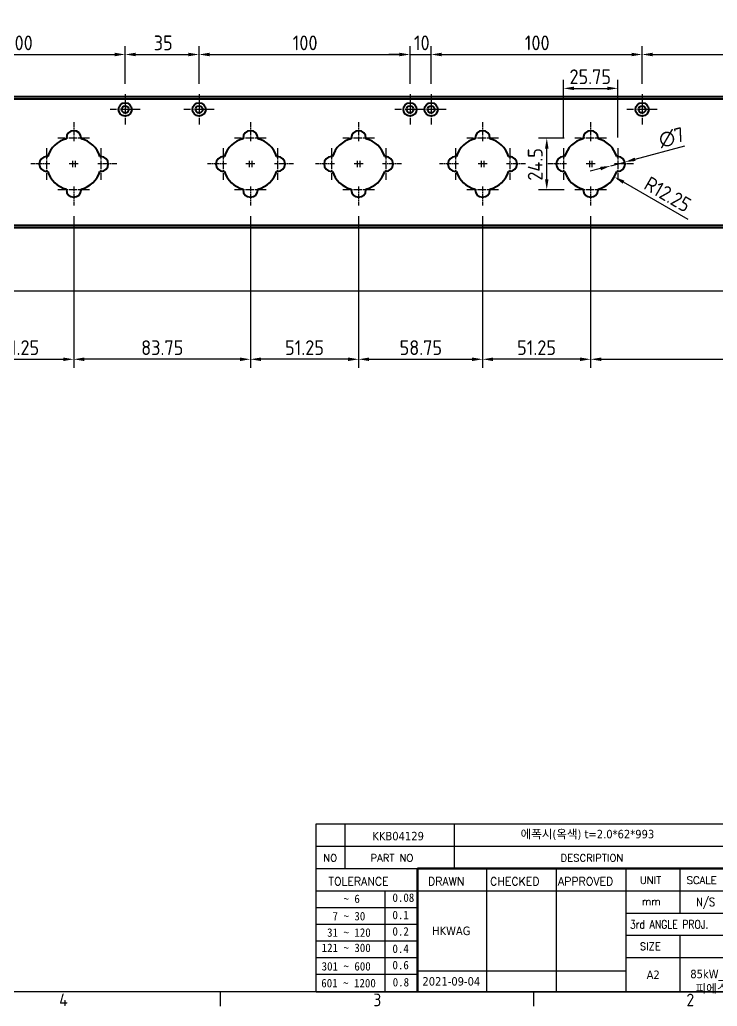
# Model space of a CAD drawing. Header units: millimetres. Extents: x 0 to 1188, y 0 to 840.
# Drawn here: x 647.5 to 978.1, y 13.1 to 480.6 of the extents above; entities that cross this region are included whole.
import ezdxf
from ezdxf.enums import TextEntityAlignment as Align

# ---------------------------------------------------------------- set-up
doc = ezdxf.new("R2010")
doc.units = ezdxf.units.MM
doc.header["$LTSCALE"] = 2
doc.linetypes.add('CHAIN', pattern=[0.3543, 0.2362, -0.0295, 0.0591, -0.0295])
doc.layers.get('0').update_dxf_attribs({"color": 3, "lineweight": 25})
for name, color, linetype, lineweight in [('가시적인 것(ISO)', 3, 'Continuous', 40), ('경계(ISO)', 7, 'Continuous', 25), ('제목(ISO)', 5, 'Continuous', 50), ('중심 표식(ISO)', 1, 'Continuous', 25), ('치수(ISO)', 2, 'Continuous', 25)]:
    doc.layers.add(name, color=color, linetype=linetype, lineweight=lineweight)
doc.styles.add('HAN_291', font='')
doc.styles.add('RC_284', font='ROMANC.shx')
doc.styles.add('RC_287', font='ROMANC.shx')
doc.styles.add('문자 텍스트_M2B', font='isocp.shx')
doc.styles.add('치수 텍스트_PSTEK_POSCO', font='isocp.shx')
doc.styles.add('텍스트 스타일198', font='tahoma.ttf')
doc.styles.add('텍스트 스타일333', font='ROMANC.shx', dxfattribs={"width": 0.8})
doc.styles.get('HAN_291').set_extended_font_data('GulimChe')
doc.dimstyles.new('치수_PSTEK_POSCO', dxfattribs={"dimscale": 2, "dimtxt": 3.5, "dimasz": 2.5, "dimexe": 2, "dimexo": 2.5, "dimgap": 1, "dimtad": 1, "dimrnd": 1e-08, "dimdsep": 46, "dimtxsty": '치수 텍스트_PSTEK_POSCO', "dimcen": 0.09, "dimdle": 10, "dimclrd": 7, "dimclre": 7, "dimclrt": 2, "dimadec": 1, "dimazin": 2, "dimtfac": 1, "dimtmove": 0, "dimatfit": 3, "dimfxl": 0, "dimtolj": 1, "dimlwd": -1, "dimlwe": -1, "dimarcsym": 0})

# ---------------------------------------------------------------- blocks, each defined once
blk = doc.blocks.new('경계 Default Border')
at = {"layer": '경계(ISO)'}
for p, q in [((371.25, 10), (371.25, 6.6)), ((445.5, 10), (445.5, 6.6))]:
    blk.add_line(p, q, dxfattribs=at)
at = {"layer": '경계(ISO)', "flags": 128}
blk.add_lwpolyline([(10, 10), (10, 410), (584, 410), (584, 10), (10, 10)], dxfattribs=at)
at = {"layer": '경계(ISO)', "color": 2, "char_height": 3, "attachment_point": 7, "style": '문자 텍스트_M2B'}
for s, insert in [('4', (333.1, 6.6)), ('3', (407.54, 6.57)), ('2', (481.75, 6.57))]:
    blk.add_mtext(s, dxfattribs=dict(at, insert=insert))
blk = doc.blocks.new('제목 블록 PSTEK')
at = {"color": 180}
for p, q in [((182.48, 11.79), (182.48, 51.57)), ((182.48, 51.57), (372.48, 51.57)), ((189.27, 51.57), (189.27, 41.01)), ((215.22, 41.01), (215.22, 51.57)), ((182.48, 46.29), (372.48, 46.29)), ((182.48, 41.01), (206.45, 41.01)), ((222.94, 11.79), (222.94, 41.01)), ((239.43, 11.79), (239.43, 41.01)), ((255.92, 11.79), (255.92, 41.01)), ((268.69, 41.01), (268.69, 30.45)), ((182.48, 35.73), (206.45, 35.73)), ((198.86, 12.03), (198.86, 35.73)), ((206.45, 35.73), (372.48, 35.73)), ((182.48, 31.78), (206.45, 31.78)), ((255.92, 30.45), (372.48, 30.45)), ((182.48, 27.83), (206.45, 27.83)), ((182.48, 23.88), (206.45, 23.88)), ((255.92, 25.17), (372.48, 25.17)), ((268.69, 25.17), (268.69, 11.79)), ((182.48, 19.93), (206.45, 19.93)), ((255.92, 19.89), (310.09, 19.89)), ((206.45, 16.74), (255.92, 16.74)), ((182.48, 15.98), (206.45, 15.98)), ((182.48, 11.79), (372.48, 11.79))]:
    blk.add_line(p, q, dxfattribs=at)
at = {"color": 7, "lineweight": 50}
for p, q in [((206.45, 11.79), (206.45, 41.01)), ((206.45, 41.01), (372.48, 41.01))]:
    blk.add_line(p, q, dxfattribs=at)
at = {"layer": '제목(ISO)', "lineweight": 18}
blk.add_line((182.48, 35.73), (182.48, 11.79), dxfattribs=at)
at = {"color": 2}
for s, height, style, p in [('NO', 1.742, 'RC_284', (184.14, 42.62)), ('PART NO', 1.742, 'RC_284', (195.34, 42.62)), ('DESCRIPTION', 1.7424, 'RC_284', (240.4, 42.62)), (' TOLERANCE', 1.9, 'RC_287', (184.09, 37.01)), ('DRAWN', 1.9, 'RC_287', (208.98, 37.01)), ('CHECKED', 1.9, 'RC_287', (223.69, 37.01)), ('APPROVED', 1.9, 'RC_287', (239.78, 37.01)), ('UNIT', 1.742, 'RC_284', (259.17, 37.34)), ('SCALE', 1.742, 'RC_284', (270.29, 37.34)), ('0.08', 2, 'HAN_291', (200.55, 33.1)), ('    ~ 6', 2, 'HAN_291', (183.77, 32.82)), ('mm', 1.742, 'RC_284', (259.65, 32.35)), ('  7 ~ 30', 2, 'HAN_291', (183.77, 28.71)), ('0.1', 2, 'HAN_291', (200.55, 28.99)), (' 31 ~ 120', 2, 'HAN_291', (183.77, 24.83)), ('0.2', 2, 'HAN_291', (200.55, 25.11)), ('SIZE', 1.742, 'RC_284', (259.17, 21.69)), ('121 ~ 300', 2, 'HAN_291', (183.77, 21.21)), ('0.4', 2, 'HAN_291', (200.55, 21)), ('301 ~ 600', 2, 'HAN_291', (183.77, 16.83)), ('0.6', 2, 'HAN_291', (200.55, 17.12)), ('601 ~ 1200', 2, 'HAN_291', (183.68, 12.85)), ('0.8', 2, 'HAN_291', (200.61, 13.06))]:
    blk.add_text(s, height=height, dxfattribs=dict(at, style=style)).set_placement(p)
at = {"color": 7, "style": '텍스트 스타일333', "width": 0.8}
blk.add_text('N/S', height=2, dxfattribs=at).set_placement((274.78, 33.09), align=Align.MIDDLE_CENTER)
at = {"color": 2, "style": '텍스트 스타일333', "width": 0.8}
blk.add_text('3rd ANGLE PROJ.', height=2, dxfattribs=at).set_placement((256.84, 26.76))
at = {"layer": '제목(ISO)', "color": 7, "style": '텍스트 스타일198'}
for tag, p in [('부품_번호_001', (195.79, 47.68)), ('설명_001', (230.93, 48.15)), ('재질_001', (287.51, 48.16)), ("3._Q'TY_001", (312.76, 47.93)), ('질량\\P3;_001', (350.3, 48.16)), ('1._MODEL_NAME_001', (326.02, 37.52)), ('제목_001', (337.22, 32.13)), ('부품_번호_001', (334.45, 26.81)), ('설계자_001', (209.94, 25.23)), ('프로젝트_001', (278.97, 18.44)), ('시트_크기_001', (260.79, 14.82)), ('프로젝트_002', (271.14, 15.01)), ('작성_날짜_001', (207.65, 13.27)), ('프로젝트_003', (272.4, 11.55))]:
    blk.add_attdef(tag, p, '', height=2, dxfattribs=at)
for tag, p in [('4._COLOR', (327.68, 48.93)), ('점검자', (231.18, 26.23)), ('엔지니어링_승인자', (247.67, 26.23)), ('점검_날짜', (231.18, 14.27)), ('엔지니어링_승인_날짜', (247.67, 14.27))]:
    blk.add_attdef(tag, text='', height=2, dxfattribs=at).set_placement(p, align=Align.MIDDLE_CENTER)
blk = doc.blocks.new('*D31')
at = {"layer": 'Defpoints', "color": 0, "transparency": 16777216}
for p in [(697.47, 464.1), (597.47, 445.23), (697.47, 445.23)]:
    blk.add_point(p, dxfattribs=at)
at = {"layer": '치수(ISO)', "color": 7, "transparency": 16777216}
for p, q in [((597.47, 450.23), (597.47, 468.1)), ((697.47, 450.23), (697.47, 468.1)), ((602.47, 464.1), (692.47, 464.1))]:
    blk.add_line(p, q, dxfattribs=at)
for points in [[(602.47, 464.93), (602.47, 463.26), (597.47, 464.1)], [(692.47, 464.93), (692.47, 463.26), (697.47, 464.1)]]:
    blk.add_solid(points, dxfattribs=at)
at = {"layer": '치수(ISO)', "color": 2, "transparency": 16777216, "insert": (641.89, 469.6), "char_height": 7, "attachment_point": 4, "style": '치수 텍스트_PSTEK_POSCO'}
blk.add_mtext('\\A1;100', dxfattribs=at)
blk = doc.blocks.new('*D33')
at = {"layer": 'Defpoints', "color": 0, "transparency": 16777216}
for p in [(732.47, 464.1), (697.47, 445.23), (732.47, 445.23)]:
    blk.add_point(p, dxfattribs=at)
at = {"layer": '치수(ISO)', "color": 7, "transparency": 16777216}
for p, q in [((697.47, 450.23), (697.47, 468.1)), ((732.47, 450.23), (732.47, 468.1)), ((702.47, 464.1), (727.47, 464.1))]:
    blk.add_line(p, q, dxfattribs=at)
for points in [[(702.47, 464.93), (702.47, 463.26), (697.47, 464.1)], [(727.47, 464.93), (727.47, 463.26), (732.47, 464.1)]]:
    blk.add_solid(points, dxfattribs=at)
at = {"layer": '치수(ISO)', "color": 2, "transparency": 16777216, "insert": (711, 469.6), "char_height": 7, "attachment_point": 4, "style": '치수 텍스트_PSTEK_POSCO'}
blk.add_mtext('\\A1;35', dxfattribs=at)
blk = doc.blocks.new('*D36')
at = {"layer": 'Defpoints', "color": 0, "transparency": 16777216}
for p in [(103.47, 384.58), (1081.47, 384.58), (1081.47, 352.08)]:
    blk.add_point(p, dxfattribs=at)
at = {"layer": '치수(ISO)', "color": 7, "transparency": 16777216}
for p, q in [((103.47, 379.58), (103.47, 348.08)), ((1081.47, 379.58), (1081.47, 348.08)), ((108.47, 352.08), (1076.47, 352.08))]:
    blk.add_line(p, q, dxfattribs=at)
for points in [[(108.47, 352.92), (108.47, 351.25), (103.47, 352.08)], [(1076.47, 352.92), (1076.47, 351.25), (1081.47, 352.08)]]:
    blk.add_solid(points, dxfattribs=at)
at = {"layer": '치수(ISO)', "color": 2, "transparency": 16777216, "insert": (494.63, 357.58), "char_height": 7, "attachment_point": 4, "style": '치수 텍스트_PSTEK_POSCO'}
blk.add_mtext('\\A1;978', dxfattribs=at)
blk = doc.blocks.new('*D42')
at = {"layer": 'Defpoints', "color": 0, "transparency": 16777216}
for p in [(621.85, 392.48), (673.1, 392.48), (673.1, 319.69)]:
    blk.add_point(p, dxfattribs=at)
at = {"layer": '치수(ISO)', "color": 7, "transparency": 16777216}
for p, q in [((621.85, 387.48), (621.85, 315.69)), ((673.1, 387.48), (673.1, 315.69)), ((626.85, 319.69), (668.1, 319.69))]:
    blk.add_line(p, q, dxfattribs=at)
for points in [[(626.85, 320.52), (626.85, 318.85), (621.85, 319.69)], [(668.1, 320.52), (668.1, 318.85), (673.1, 319.69)]]:
    blk.add_solid(points, dxfattribs=at)
at = {"layer": '치수(ISO)', "color": 2, "transparency": 16777216, "insert": (638.25, 325.19), "char_height": 7, "attachment_point": 4, "style": '치수 텍스트_PSTEK_POSCO'}
blk.add_mtext('\\A1;51.25', dxfattribs=at)
blk = doc.blocks.new('*D44')
at = {"layer": 'Defpoints', "color": 0, "transparency": 16777216}
for p in [(918.1, 392.48), (1088.97, 382.08), (1088.97, 319.69)]:
    blk.add_point(p, dxfattribs=at)
at = {"layer": '치수(ISO)', "color": 7, "transparency": 16777216}
for p, q in [((918.1, 387.48), (918.1, 315.69)), ((1088.97, 377.08), (1088.97, 315.69)), ((923.1, 319.69), (1083.97, 319.69))]:
    blk.add_line(p, q, dxfattribs=at)
for points in [[(923.1, 320.52), (923.1, 318.85), (918.1, 319.69)], [(1083.97, 320.52), (1083.97, 318.85), (1088.97, 319.69)]]:
    blk.add_solid(points, dxfattribs=at)
at = {"layer": '치수(ISO)', "color": 2, "transparency": 16777216, "insert": (992.01, 325.19), "char_height": 7, "attachment_point": 4, "style": '치수 텍스트_PSTEK_POSCO'}
blk.add_mtext('\\A1;170.88', dxfattribs=at)
blk = doc.blocks.new('*D49')
at = {"layer": 'Defpoints', "color": 0, "transparency": 16777216}
for p in [(897.3, 424.48), (910.6, 424.48), (910.6, 399.98)]:
    blk.add_point(p, dxfattribs=at)
at = {"layer": '치수(ISO)', "color": 7, "transparency": 16777216}
for p, q in [((905.6, 424.48), (893.3, 424.48)), ((897.3, 404.98), (897.3, 419.48)), ((905.6, 399.98), (893.3, 399.98))]:
    blk.add_line(p, q, dxfattribs=at)
for points in [[(896.46, 419.48), (898.13, 419.48), (897.3, 424.48)], [(896.46, 404.98), (898.13, 404.98), (897.3, 399.98)]]:
    blk.add_solid(points, dxfattribs=at)
at = {"layer": '치수(ISO)', "color": 2, "transparency": 16777216, "insert": (891.8, 404.3), "char_height": 7, "attachment_point": 4, "rotation": 90, "style": '치수 텍스트_PSTEK_POSCO'}
blk.add_mtext('\\A1;24.5', dxfattribs=at)
blk = doc.blocks.new('*D50')
at = {"layer": 'Defpoints', "color": 0, "transparency": 16777216}
for p in [(930.97, 448.04), (905.22, 419.73), (930.97, 419.73)]:
    blk.add_point(p, dxfattribs=at)
at = {"layer": '치수(ISO)', "color": 7, "transparency": 16777216}
for p, q in [((905.22, 424.73), (905.22, 452.04)), ((930.97, 424.73), (930.97, 452.04)), ((910.22, 448.04), (925.97, 448.04))]:
    blk.add_line(p, q, dxfattribs=at)
for points in [[(910.22, 448.87), (910.22, 447.21), (905.22, 448.04)], [(925.97, 448.87), (925.97, 447.21), (930.97, 448.04)]]:
    blk.add_solid(points, dxfattribs=at)
at = {"layer": '치수(ISO)', "color": 2, "transparency": 16777216, "insert": (908.06, 453.54), "char_height": 7, "attachment_point": 4, "style": '치수 텍스트_PSTEK_POSCO'}
blk.add_mtext('\\A1;25.75', dxfattribs=at)
blk = doc.blocks.new('*D54')
at = {"layer": 'Defpoints', "color": 0, "transparency": 16777216}
for p in [(832.47, 464.1), (732.47, 445.23), (832.47, 445.23)]:
    blk.add_point(p, dxfattribs=at)
at = {"layer": '치수(ISO)', "color": 7, "transparency": 16777216}
for p, q in [((732.47, 450.23), (732.47, 468.1)), ((832.47, 450.23), (832.47, 468.1)), ((737.47, 464.1), (827.47, 464.1))]:
    blk.add_line(p, q, dxfattribs=at)
for points in [[(737.47, 464.93), (737.47, 463.26), (732.47, 464.1)], [(827.47, 464.93), (827.47, 463.26), (832.47, 464.1)]]:
    blk.add_solid(points, dxfattribs=at)
at = {"layer": '치수(ISO)', "color": 2, "transparency": 16777216, "insert": (776.87, 469.6), "char_height": 7, "attachment_point": 4, "style": '치수 텍스트_PSTEK_POSCO'}
blk.add_mtext('\\A1;100', dxfattribs=at)
blk = doc.blocks.new('*D55')
at = {"layer": 'Defpoints', "color": 0, "transparency": 16777216}
for p in [(842.47, 464.1), (832.47, 445.23), (842.47, 445.23)]:
    blk.add_point(p, dxfattribs=at)
at = {"layer": '치수(ISO)', "color": 7, "transparency": 16777216}
for p, q in [((832.47, 450.23), (832.47, 468.1)), ((842.47, 450.23), (842.47, 468.1)), ((827.47, 464.1), (822.47, 464.1)), ((832.47, 464.1), (842.47, 464.1)), ((847.47, 464.1), (852.47, 464.1))]:
    blk.add_line(p, q, dxfattribs=at)
for points in [[(827.47, 464.93), (827.47, 463.26), (832.47, 464.1)], [(847.47, 464.93), (847.47, 463.26), (842.47, 464.1)]]:
    blk.add_solid(points, dxfattribs=at)
at = {"layer": '치수(ISO)', "color": 2, "transparency": 16777216, "insert": (834.32, 469.6), "char_height": 7, "attachment_point": 4, "style": '치수 텍스트_PSTEK_POSCO'}
blk.add_mtext('\\A1;10', dxfattribs=at)
blk = doc.blocks.new('*D56')
at = {"layer": 'Defpoints', "color": 0, "transparency": 16777216}
for p in [(942.47, 464.1), (842.47, 445.23), (942.47, 445.23)]:
    blk.add_point(p, dxfattribs=at)
at = {"layer": '치수(ISO)', "color": 7, "transparency": 16777216}
for p, q in [((842.47, 450.23), (842.47, 468.1)), ((942.47, 450.23), (942.47, 468.1)), ((847.47, 464.1), (937.47, 464.1))]:
    blk.add_line(p, q, dxfattribs=at)
for points in [[(847.47, 464.93), (847.47, 463.26), (842.47, 464.1)], [(937.47, 464.93), (937.47, 463.26), (942.47, 464.1)]]:
    blk.add_solid(points, dxfattribs=at)
at = {"layer": '치수(ISO)', "color": 2, "transparency": 16777216, "insert": (886.87, 469.6), "char_height": 7, "attachment_point": 4, "style": '치수 텍스트_PSTEK_POSCO'}
blk.add_mtext('\\A1;100', dxfattribs=at)
blk = doc.blocks.new('*D57')
at = {"layer": 'Defpoints', "color": 0, "transparency": 16777216}
for p in [(1088.97, 464.1), (942.47, 445.23), (1088.97, 444.08)]:
    blk.add_point(p, dxfattribs=at)
at = {"layer": '치수(ISO)', "color": 7, "transparency": 16777216}
for p, q in [((942.47, 450.23), (942.47, 468.1)), ((1088.97, 449.08), (1088.97, 468.1)), ((947.47, 464.1), (1083.97, 464.1))]:
    blk.add_line(p, q, dxfattribs=at)
for points in [[(947.47, 464.93), (947.47, 463.26), (942.47, 464.1)], [(1083.97, 464.93), (1083.97, 463.26), (1088.97, 464.1)]]:
    blk.add_solid(points, dxfattribs=at)
at = {"layer": '치수(ISO)', "color": 2, "transparency": 16777216, "insert": (1006.13, 469.6), "char_height": 7, "attachment_point": 4, "style": '치수 텍스트_PSTEK_POSCO'}
blk.add_mtext('\\A1;146.5', dxfattribs=at)
blk = doc.blocks.new('*D58')
at = {"layer": 'Defpoints', "color": 0, "transparency": 16777216}
for p in [(934.35, 413.14), (927.59, 411.33)]:
    blk.add_point(p, dxfattribs=at)
at = {"layer": '치수(ISO)', "color": 7, "transparency": 16777216}
for p, q in [((939.18, 414.43), (962.75, 420.75)), ((927.59, 411.33), (934.35, 413.14)), ((922.76, 410.03), (917.93, 408.74))]:
    blk.add_line(p, q, dxfattribs=at)
for points in [[(938.97, 415.24), (939.4, 413.63), (934.35, 413.14)], [(922.55, 410.84), (922.98, 409.23), (927.59, 411.33)]]:
    blk.add_solid(points, dxfattribs=at)
at = {"layer": '치수(ISO)', "color": 2, "transparency": 16777216, "insert": (950.61, 423.19), "char_height": 7, "attachment_point": 4, "rotation": 15, "style": '치수 텍스트_PSTEK_POSCO'}
blk.add_mtext('\\A1;∅7', dxfattribs=at)
blk = doc.blocks.new('*D59')
at = {"layer": 'Defpoints', "color": 0, "transparency": 16777216}
for p in [(918.72, 412.23), (929.33, 406.11)]:
    blk.add_point(p, dxfattribs=at)
at = {"layer": '치수(ISO)', "color": 7, "transparency": 16777216}
blk.add_line((964.35, 385.89), (933.66, 403.61), dxfattribs=at)
blk.add_solid([(934.08, 404.33), (933.25, 402.89), (929.33, 406.11)], dxfattribs=at)
at = {"layer": '치수(ISO)', "color": 2, "transparency": 16777216, "insert": (944.5, 403.7), "char_height": 7, "attachment_point": 4, "rotation": 330, "style": '치수 텍스트_PSTEK_POSCO'}
blk.add_mtext('\\A1;R12.25', dxfattribs=at)
blk = doc.blocks.new('*D60')
at = {"layer": 'Defpoints', "color": 0, "transparency": 16777216}
for p in [(866.85, 392.48), (918.1, 392.48), (866.85, 319.69)]:
    blk.add_point(p, dxfattribs=at)
at = {"layer": '치수(ISO)', "color": 7, "transparency": 16777216}
for p, q in [((866.85, 387.48), (866.85, 315.69)), ((918.1, 387.48), (918.1, 315.69)), ((913.1, 319.69), (871.85, 319.69))]:
    blk.add_line(p, q, dxfattribs=at)
for points in [[(871.85, 320.52), (871.85, 318.85), (866.85, 319.69)], [(913.1, 320.52), (913.1, 318.85), (918.1, 319.69)]]:
    blk.add_solid(points, dxfattribs=at)
at = {"layer": '치수(ISO)', "color": 2, "transparency": 16777216, "insert": (883.23, 325.19), "char_height": 7, "attachment_point": 4, "style": '치수 텍스트_PSTEK_POSCO'}
blk.add_mtext('\\A1;51.25', dxfattribs=at)
blk = doc.blocks.new('*D61')
at = {"layer": 'Defpoints', "color": 0, "transparency": 16777216}
for p in [(808.1, 392.48), (866.85, 392.48), (866.85, 319.69)]:
    blk.add_point(p, dxfattribs=at)
at = {"layer": '치수(ISO)', "color": 7, "transparency": 16777216}
for p, q in [((808.1, 387.48), (808.1, 315.69)), ((866.85, 387.48), (866.85, 315.69)), ((813.1, 319.69), (861.85, 319.69))]:
    blk.add_line(p, q, dxfattribs=at)
for points in [[(813.1, 320.52), (813.1, 318.85), (808.1, 319.69)], [(861.85, 320.52), (861.85, 318.85), (866.85, 319.69)]]:
    blk.add_solid(points, dxfattribs=at)
at = {"layer": '치수(ISO)', "color": 2, "transparency": 16777216, "insert": (827.53, 325.19), "char_height": 7, "attachment_point": 4, "style": '치수 텍스트_PSTEK_POSCO'}
blk.add_mtext('\\A1;58.75', dxfattribs=at)
blk = doc.blocks.new('*D62')
at = {"layer": 'Defpoints', "color": 0, "transparency": 16777216}
for p in [(756.85, 392.48), (808.1, 392.48), (756.85, 319.69)]:
    blk.add_point(p, dxfattribs=at)
at = {"layer": '치수(ISO)', "color": 7, "transparency": 16777216}
for p, q in [((756.85, 387.48), (756.85, 315.69)), ((808.1, 387.48), (808.1, 315.69)), ((803.1, 319.69), (761.85, 319.69))]:
    blk.add_line(p, q, dxfattribs=at)
for points in [[(761.85, 320.52), (761.85, 318.85), (756.85, 319.69)], [(803.1, 320.52), (803.1, 318.85), (808.1, 319.69)]]:
    blk.add_solid(points, dxfattribs=at)
at = {"layer": '치수(ISO)', "color": 2, "transparency": 16777216, "insert": (773.23, 325.19), "char_height": 7, "attachment_point": 4, "style": '치수 텍스트_PSTEK_POSCO'}
blk.add_mtext('\\A1;51.25', dxfattribs=at)
blk = doc.blocks.new('*D63')
at = {"layer": 'Defpoints', "color": 0, "transparency": 16777216}
for p in [(673.1, 392.48), (756.85, 392.48), (673.1, 319.69)]:
    blk.add_point(p, dxfattribs=at)
at = {"layer": '치수(ISO)', "color": 7, "transparency": 16777216}
for p, q in [((673.1, 387.48), (673.1, 315.69)), ((756.85, 387.48), (756.85, 315.69)), ((751.85, 319.69), (678.1, 319.69))]:
    blk.add_line(p, q, dxfattribs=at)
for points in [[(678.1, 320.52), (678.1, 318.85), (673.1, 319.69)], [(751.85, 320.52), (751.85, 318.85), (756.85, 319.69)]]:
    blk.add_solid(points, dxfattribs=at)
at = {"layer": '치수(ISO)', "color": 2, "transparency": 16777216, "insert": (705.03, 325.19), "char_height": 7, "attachment_point": 4, "style": '치수 텍스트_PSTEK_POSCO'}
blk.add_mtext('\\A1;83.75', dxfattribs=at)

msp = doc.modelspace()

# ---------------------------------------------------------------- linework, layer by layer
at = {"layer": '가시적인 것(ISO)'}
for p, q in [((1088.9732, 444.0822), (95.9732, 444.0822)), ((95.9732, 443.0822), (1088.9732, 443.0822)), ((669.5982, 424.1401), (669.5982, 424.4822)), ((676.5982, 424.4822), (676.5982, 424.1401)), ((753.3482, 424.1401), (753.3482, 424.4822)), ((760.3482, 424.4822), (760.3482, 424.1401)), ((804.5982, 424.1401), (804.5982, 424.4822)), ((811.5982, 424.4822), (811.5982, 424.1401)), ((863.3482, 424.1401), (863.3482, 424.4822)), ((870.3482, 424.4822), (870.3482, 424.1401)), ((914.5982, 424.1401), (914.5982, 424.4822)), ((921.5982, 424.4822), (921.5982, 424.1401)), ((660.2232, 415.7322), (660.7338, 415.7322)), ((685.4625, 415.7322), (685.9732, 415.7322)), ((743.9732, 415.7322), (744.4838, 415.7322)), ((769.2125, 415.7322), (769.7232, 415.7322)), ((795.2232, 415.7322), (795.7338, 415.7322)), ((820.4625, 415.7322), (820.9732, 415.7322)), ((853.9732, 415.7322), (854.4838, 415.7322)), ((879.2125, 415.7322), (879.7232, 415.7322)), ((905.2232, 415.7322), (905.7338, 415.7322)), ((930.4625, 415.7322), (930.9732, 415.7322)), ((660.7338, 408.7322), (660.2232, 408.7322)), ((685.9732, 408.7322), (685.4625, 408.7322)), ((744.4838, 408.7322), (743.9732, 408.7322)), ((769.7232, 408.7322), (769.2125, 408.7322)), ((795.7338, 408.7322), (795.2232, 408.7322)), ((820.9732, 408.7322), (820.4625, 408.7322)), ((854.4838, 408.7322), (853.9732, 408.7322)), ((879.7232, 408.7322), (879.2125, 408.7322)), ((905.7338, 408.7322), (905.2232, 408.7322)), ((930.9732, 408.7322), (930.4625, 408.7322)), ((669.5982, 399.9822), (669.5982, 400.3244)), ((676.5982, 400.3244), (676.5982, 399.9822)), ((753.3482, 399.9822), (753.3482, 400.3244)), ((760.3482, 400.3244), (760.3482, 399.9822)), ((804.5982, 399.9822), (804.5982, 400.3244)), ((811.5982, 400.3244), (811.5982, 399.9822)), ((863.3482, 399.9822), (863.3482, 400.3244)), ((870.3482, 400.3244), (870.3482, 399.9822)), ((914.5982, 399.9822), (914.5982, 400.3244)), ((921.5982, 400.3244), (921.5982, 399.9822)), ((1088.9732, 383.0822), (95.9732, 383.0822)), ((95.9732, 382.0822), (1088.9732, 382.0822))]:
    msp.add_line(p, q, dxfattribs=at)
for centre, radius in [((697.4732, 438.0822), 3.15), ((697.4732, 438.0822), 1.7), ((732.4732, 438.0822), 3.15), ((732.4732, 438.0822), 1.7), ((832.4732, 438.0822), 3.15), ((832.4732, 438.0822), 1.7), ((842.4732, 438.0822), 3.15), ((842.4732, 438.0822), 1.7), ((942.4732, 438.0822), 3.15), ((942.4732, 438.0822), 1.7)]:
    msp.add_circle(centre, radius, dxfattribs=at)
for centre, radius, start, end in [((673.0982, 424.4822), 3.5, 0, 180), ((756.8482, 424.4822), 3.5, 0, 180), ((808.0982, 424.4822), 3.5, 0, 180), ((866.8482, 424.4822), 3.5, 0, 180), ((918.0982, 424.4822), 3.5, 0, 180), ((672.4732, 412.2322), 12.25, 103.573579, 163.39845), ((673.7232, 412.2322), 12.25, 16.60155, 76.426421), ((756.2232, 412.2322), 12.25, 103.573579, 163.39845), ((757.4732, 412.2322), 12.25, 16.60155, 76.426421), ((807.4732, 412.2322), 12.25, 103.573579, 163.39845), ((808.7232, 412.2322), 12.25, 16.60155, 76.426421), ((866.2232, 412.2322), 12.25, 103.573579, 163.39845), ((867.4732, 412.2322), 12.25, 16.60155, 76.426421), ((917.4732, 412.2322), 12.25, 103.573579, 163.39845), ((918.7232, 412.2322), 12.25, 16.60155, 76.426421), ((660.2232, 412.2322), 3.5, 90, 270), ((685.9732, 412.2322), 3.5, 270, 90), ((743.9732, 412.2322), 3.5, 90, 270), ((769.7232, 412.2322), 3.5, 270, 90), ((795.2232, 412.2322), 3.5, 90, 270), ((820.9732, 412.2322), 3.5, 270, 90), ((853.9732, 412.2322), 3.5, 90, 270), ((879.7232, 412.2322), 3.5, 270, 90), ((905.2232, 412.2322), 3.5, 90, 270), ((930.9732, 412.2322), 3.5, 270, 90), ((672.4732, 412.2322), 12.25, 196.60155, 256.426421), ((673.7232, 412.2322), 12.25, 283.573579, 343.39845), ((756.2232, 412.2322), 12.25, 196.60155, 256.426421), ((757.4732, 412.2322), 12.25, 283.573579, 343.39845), ((807.4732, 412.2322), 12.25, 196.60155, 256.426421), ((808.7232, 412.2322), 12.25, 283.573579, 343.39845), ((866.2232, 412.2322), 12.25, 196.60155, 256.426421), ((867.4732, 412.2322), 12.25, 283.573579, 343.39845), ((917.4732, 412.2322), 12.25, 196.60155, 256.426421), ((918.7232, 412.2322), 12.25, 283.573579, 343.39845), ((673.0982, 399.9822), 3.5, 180, 0), ((756.8482, 399.9822), 3.5, 180, 0), ((808.0982, 399.9822), 3.5, 180, 0), ((866.8482, 399.9822), 3.5, 180, 0), ((918.0982, 399.9822), 3.5, 180, 0)]:
    msp.add_arc(centre, radius, start, end, dxfattribs=at)
at = {"layer": '중심 표식(ISO)', "linetype": 'CHAIN', "ltscale": 7.945033}
for p, q in [((697.4732, 445.2322), (697.4732, 430.9322)), ((732.4732, 445.2322), (732.4732, 430.9322)), ((832.4732, 445.2322), (832.4732, 430.9322)), ((842.4732, 445.2322), (842.4732, 430.9322)), ((942.4732, 445.2322), (942.4732, 430.9322)), ((704.6232, 438.0822), (690.3232, 438.0822)), ((739.6232, 438.0822), (725.3232, 438.0822)), ((839.6232, 438.0822), (825.3232, 438.0822)), ((849.6232, 438.0822), (835.3232, 438.0822)), ((949.6232, 438.0822), (935.3232, 438.0822))]:
    msp.add_line(p, q, dxfattribs=at)
at = {"layer": '중심 표식(ISO)', "linetype": 'CHAIN', "ltscale": 5.000333}
for p, q in [((673.0982, 431.9822), (673.0982, 422.9822)), ((756.8482, 431.9822), (756.8482, 422.9822)), ((808.0982, 431.9822), (808.0982, 422.9822)), ((866.8482, 431.9822), (866.8482, 422.9822)), ((918.0982, 431.9822), (918.0982, 422.9822)), ((661.7232, 412.2322), (652.7232, 412.2322)), ((693.4732, 412.2322), (684.4732, 412.2322)), ((745.4732, 412.2322), (736.4732, 412.2322)), ((777.2232, 412.2322), (768.2232, 412.2322)), ((796.7232, 412.2322), (787.7232, 412.2322)), ((828.4732, 412.2322), (819.4732, 412.2322)), ((855.4732, 412.2322), (846.4732, 412.2322)), ((887.2232, 412.2322), (878.2232, 412.2322)), ((906.7232, 412.2322), (897.7232, 412.2322)), ((938.4732, 412.2322), (929.4732, 412.2322)), ((673.0982, 401.4822), (673.0982, 392.4822)), ((756.8482, 401.4822), (756.8482, 392.4822)), ((808.0982, 401.4822), (808.0982, 392.4822)), ((866.8482, 401.4822), (866.8482, 392.4822)), ((918.0982, 401.4822), (918.0982, 392.4822))]:
    msp.add_line(p, q, dxfattribs=at)
at = {"layer": '중심 표식(ISO)', "linetype": 'CHAIN', "ltscale": 8.333956}
for p, q in [((680.5982, 424.4822), (665.5982, 424.4822)), ((764.3482, 424.4822), (749.3482, 424.4822)), ((815.5982, 424.4822), (800.5982, 424.4822)), ((874.3482, 424.4822), (859.3482, 424.4822)), ((925.5982, 424.4822), (910.5982, 424.4822)), ((660.2232, 419.7322), (660.2232, 404.7322)), ((685.9732, 419.7322), (685.9732, 404.7322)), ((743.9732, 419.7322), (743.9732, 404.7322)), ((769.7232, 419.7322), (769.7232, 404.7322)), ((795.2232, 419.7322), (795.2232, 404.7322)), ((820.9732, 419.7322), (820.9732, 404.7322)), ((853.9732, 419.7322), (853.9732, 404.7322)), ((879.7232, 419.7322), (879.7232, 404.7322)), ((905.2232, 419.7322), (905.2232, 404.7322)), ((930.9732, 419.7322), (930.9732, 404.7322)), ((680.5982, 399.9822), (665.5982, 399.9822)), ((764.3482, 399.9822), (749.3482, 399.9822)), ((815.5982, 399.9822), (800.5982, 399.9822)), ((874.3482, 399.9822), (859.3482, 399.9822)), ((925.5982, 399.9822), (910.5982, 399.9822))]:
    msp.add_line(p, q, dxfattribs=at)
at = {"layer": '중심 표식(ISO)', "linetype": 'CHAIN', "ltscale": 1.666711}
for p, q in [((673.9732, 412.2322), (670.9732, 412.2322)), ((675.2232, 412.2322), (672.2232, 412.2322)), ((672.4732, 413.7322), (672.4732, 410.7322)), ((673.7232, 413.7322), (673.7232, 410.7322)), ((757.7232, 412.2322), (754.7232, 412.2322)), ((758.9732, 412.2322), (755.9732, 412.2322)), ((756.2232, 413.7322), (756.2232, 410.7322)), ((757.4732, 413.7322), (757.4732, 410.7322)), ((808.9732, 412.2322), (805.9732, 412.2322)), ((810.2232, 412.2322), (807.2232, 412.2322)), ((807.4732, 413.7322), (807.4732, 410.7322)), ((808.7232, 413.7322), (808.7232, 410.7322)), ((867.7232, 412.2322), (864.7232, 412.2322)), ((868.9732, 412.2322), (865.9732, 412.2322)), ((866.2232, 413.7322), (866.2232, 410.7322)), ((867.4732, 413.7322), (867.4732, 410.7322)), ((918.9732, 412.2322), (915.9732, 412.2322)), ((920.2232, 412.2322), (917.2232, 412.2322)), ((917.4732, 413.7322), (917.4732, 410.7322)), ((918.7232, 413.7322), (918.7232, 410.7322))]:
    msp.add_line(p, q, dxfattribs=at)

# ---------------------------------------------------------------- block references
at = {"xscale": 2, "yscale": 2, "zscale": 2}
msp.add_blockref('경계 Default Border', (0, 0), dxfattribs=at)
ref = msp.add_blockref('제목 블록 PSTEK', (423.0484, -3.582), dxfattribs=dict(xscale=2, yscale=2, zscale=2))
ref.add_attrib('설계자_001', 'HKWAG', (842.9276, 46.8869), dxfattribs={"layer": '제목(ISO)', "color": 7, "height": 4, "style": '텍스트 스타일198'})
ref.add_attrib('시트_크기_001', 'A2', (944.6277, 26.0526), dxfattribs={"layer": '제목(ISO)', "color": 7, "height": 4, "style": '텍스트 스타일198'})
ref.add_attrib('작성_날짜_001', '2021-09-04', (838.3501, 22.95), dxfattribs={"layer": '제목(ISO)', "color": 7, "height": 4, "style": '텍스트 스타일198'})
ref.add_attrib('설명_001', '에폭시(옥색) t=2.0*62*993', (884.914, 92.7231), dxfattribs={"layer": '제목(ISO)', "color": 7, "height": 4, "style": '텍스트 스타일198'})
ref.add_attrib('부품_번호_001', 'KKB04129', (814.6318, 91.7781), dxfattribs={"layer": '제목(ISO)', "color": 7, "height": 4, "style": '텍스트 스타일198'})
ref.add_attrib('프로젝트_002', '85kW_85kV_1000mA 집진기_', (965.3263, 26.4466), dxfattribs={"layer": '제목(ISO)', "color": 7, "height": 4, "style": '텍스트 스타일198'})
ref.add_attrib('프로젝트_003', '피에스솔루텍_부산패션단지', (967.8392, 19.5189), dxfattribs={"layer": '제목(ISO)', "color": 7, "height": 4, "style": '텍스트 스타일198'})

# ---------------------------------------------------------------- dimensions: what is measured, and where the dimension line sits
at = {"layer": '치수(ISO)', "color": 7}
for base, p1, p2, angle, override, picture, middle in [((697.4732, 464.0966), (597.4732, 445.2322), (697.4732, 445.2322), 180, {"dimdec": 2, "dimtp": 0, "dimtm": 0, "dimtdec": 2, "dimtofl": 0, "dimatfit": 1}, '*D31', (647.4932, 464.0966)), ((732.4732, 464.0966), (697.4732, 445.2322), (732.4732, 445.2322), 180, {"dimdec": 2, "dimtp": 0, "dimtm": 0, "dimtdec": 2, "dimtofl": 0, "dimatfit": 1}, '*D33', (714.9932, 464.0966)), ((832.4732, 464.0966), (732.4732, 445.2322), (832.4732, 445.2322), 180, {"dimdec": 2, "dimtp": 0, "dimtm": 0, "dimtdec": 2, "dimtofl": 0, "dimatfit": 1}, '*D54', (782.4732, 464.0966)), ((842.4732, 464.0966), (832.4732, 445.2322), (842.4732, 445.2322), 180, {"dimdec": 2, "dimtp": 0, "dimtm": 0, "dimtdec": 2, "dimtofl": 1, "dimatfit": 1}, '*D55', (837.4732, 464.0966)), ((942.4732, 464.0966), (842.4732, 445.2322), (942.4732, 445.2322), 180, {"dimdec": 2, "dimtp": 0, "dimtm": 0, "dimtdec": 2, "dimtofl": 0, "dimatfit": 1}, '*D56', (892.4732, 464.0966)), ((1088.9732, 464.0966), (942.4732, 445.2322), (1088.9732, 444.0822), 180, {"dimdec": 2, "dimtp": 0, "dimtm": 0, "dimtdec": 2, "dimtofl": 0, "dimatfit": 1}, '*D57', (1015.7232, 464.0966)), ((930.9732, 448.0407), (905.2232, 419.7322), (930.9732, 419.7322), 180, {"dimdec": 2, "dimtp": 0, "dimtm": 0, "dimtdec": 2, "dimtofl": 0, "dimatfit": 1}, '*D50', (918.0982, 448.0407)), ((897.2983, 424.4822), (910.5982, 399.9822), (910.5982, 424.4822), 90, {"dimdec": 2, "dimtp": 0, "dimtm": 0, "dimtdec": 2, "dimtofl": 0, "dimatfit": 1}, '*D49', (897.2983, 412.2322)), ((673.0982, 319.6854), (621.8482, 392.4822), (673.0982, 392.4822), 180, {"dimdec": 2, "dimtp": 0, "dimtm": 0, "dimtdec": 2, "dimtofl": 0, "dimatfit": 1}, '*D42', (647.4932, 319.6854)), ((673.0982, 319.6854), (756.8482, 392.4822), (673.0982, 392.4822), 180, {"dimdec": 2, "dimtp": 0, "dimtm": 0, "dimtdec": 2, "dimtofl": 0, "dimatfit": 1}, '*D63', (714.9732, 319.6854)), ((756.8482, 319.6854), (808.0982, 392.4822), (756.8482, 392.4822), 180, {"dimdec": 2, "dimtp": 0, "dimtm": 0, "dimtdec": 2, "dimtofl": 0, "dimatfit": 1}, '*D62', (782.4732, 319.6854)), ((866.8482, 319.6854), (808.0982, 392.4822), (866.8482, 392.4822), 180, {"dimdec": 2, "dimtp": 0, "dimtm": 0, "dimtdec": 2, "dimtofl": 0, "dimatfit": 1}, '*D61', (837.4732, 319.6854)), ((866.8482, 319.6854), (918.0982, 392.4822), (866.8482, 392.4822), 180, {"dimdec": 2, "dimtp": 0, "dimtm": 0, "dimtdec": 2, "dimtofl": 0, "dimatfit": 1}, '*D60', (892.4732, 319.6854)), ((1088.9731872647, 319.6853703471), (918.0981872647, 392.4822378562), (1088.9731872647, 382.0822378562), 180, {"dimdec": 2, "dimtp": 0, "dimtm": 0, "dimtdec": 2, "dimtofl": 0, "dimatfit": 1}, '*D44', (1003.5556872647, 319.6853703471)), ((1081.4732, 352.0822), (103.4732, 384.5822), (1081.4732, 384.5822), 180, {"dimdec": 2, "dimtp": 0, "dimtm": 0, "dimtdec": 2, "dimtofl": 0, "dimatfit": 1}, '*D36', (501.0703, 352.0822))]:
    dim = msp.add_linear_dim(base=base, p1=p1, p2=p2, angle=angle, dimstyle='치수_PSTEK_POSCO', override=override, dxfattribs=at)
    dim.commit()
    dim.dimension.update_dxf_attribs({"geometry": picture, "text_midpoint": middle, "dimtype": 160})
dim = msp.add_diameter_dim_2p(p1=(927.5924, 411.3264), p2=(934.3539, 413.1381), dimstyle='치수_PSTEK_POSCO', override={"dimdec": 2, "dimlfac": 1, "dimtp": 0, "dimtm": 0, "dimtdec": 2, "dimatfit": 2}, dxfattribs=at)
dim.commit()
dim.dimension.update_dxf_attribs({"geometry": '*D58', "text_midpoint": (956.4272, 419.0526), "dimtype": 163})
dim = msp.add_radius_dim(center=(918.7232, 412.2322), mpoint=(929.332, 406.1072), dimstyle='치수_PSTEK_POSCO', override={"dimdec": 2, "dimcen": 0, "dimtp": 0, "dimtm": 0, "dimtdec": 2, "dimtofl": 0}, dxfattribs=at)
dim.commit()
dim.dimension.update_dxf_attribs({"geometry": '*D59', "text_midpoint": (952.1846, 392.9133), "dimtype": 164})

doc.saveas('drawing.dxf')
